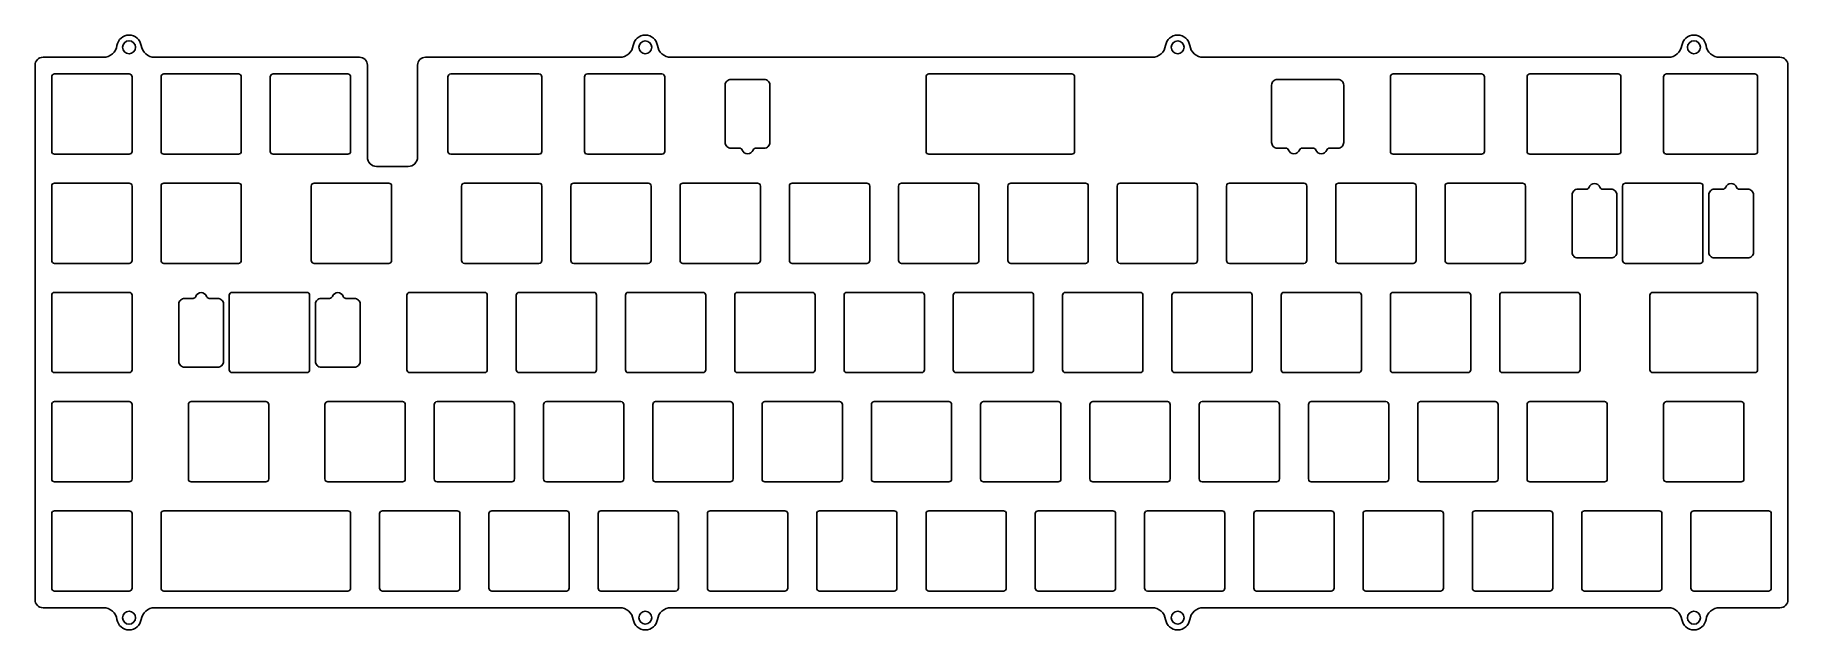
# Model space of a CAD drawing. Header units: millimetres. Extents: x -153 to 153, y -52 to 52.
import ezdxf

# ---------------------------------------------------------------- set-up
doc = ezdxf.new("R2010")
doc.units = ezdxf.units.MM
doc.layers.get('0').update_dxf_attribs({"linetype": 'CONTINUOUS'})

msp = doc.modelspace()

# ---------------------------------------------------------------- linework, layer by layer
for points in [[(50.86, 48.01), (131.94, 48.01, 0.373966), (134.29, 50.05, -0.869539), (138.51, 50.05, 0.373966), (140.86, 48.01), (151.4, 48.01, -0.414214), (152.79, 46.62), (152.79, -46.63, -0.414214), (151.4, -48.01), (140.86, -48.01, 0.373966), (138.51, -50.05, -0.869539), (134.29, -50.05, 0.373966), (131.94, -48.01), (50.86, -48.01, 0.373966), (48.51, -50.05, -0.869539), (44.29, -50.05, 0.373966), (41.94, -48.01), (-41.94, -48.01, 0.373966), (-44.29, -50.05, -0.869539), (-48.51, -50.05, 0.373966), (-50.86, -48.01), (-131.94, -48.01, 0.373966), (-134.29, -50.05, -0.869539), (-138.51, -50.05, 0.373966), (-140.86, -48.01), (-151.4, -48.01, -0.414214), (-152.79, -46.63), (-152.79, 46.62, -0.414214), (-151.4, 48.01), (-140.86, 48.01, 0.373966), (-138.51, 50.05, -0.869539), (-134.29, 50.05, 0.373966), (-131.94, 48.01), (-96.25, 48.01, -0.414214), (-94.86, 46.62), (-94.86, 30.58, 0.414214), (-93.25, 28.96), (-87.72, 28.96, 0.414214), (-86.11, 30.58), (-86.11, 46.62, -0.414214), (-84.72, 48.01), (-50.86, 48.01, 0.373966), (-48.51, 50.05, -0.869539), (-44.29, 50.05, 0.373966), (-41.94, 48.01), (41.94, 48.01, 0.373966), (44.29, 50.05, -0.869539), (48.51, 50.05, 0.373966)], [(-149.38, 31.1), (-136.38, 31.1, 0.414214), (-135.88, 31.6), (-135.88, 44.6, 0.414214), (-136.38, 45.1), (-149.38, 45.1, 0.414214), (-149.88, 44.6), (-149.88, 31.6, 0.414214)], [(-130.33, 31.1), (-117.33, 31.1, 0.414214), (-116.83, 31.6), (-116.83, 44.6, 0.414214), (-117.33, 45.1), (-130.33, 45.1, 0.414214), (-130.83, 44.6), (-130.83, 31.6, 0.414214)], [(-111.28, 31.1), (-98.28, 31.1, 0.414214), (-97.78, 31.6), (-97.78, 44.6, 0.414214), (-98.28, 45.1), (-111.28, 45.1, 0.414214), (-111.78, 44.6), (-111.78, 31.6, 0.414214)], [(-80.32, 31.1), (-64.94, 31.1, 0.414214), (-64.44, 31.6), (-64.44, 44.6, 0.414214), (-64.94, 45.1), (-80.32, 45.1, 0.414214), (-80.82, 44.6), (-80.82, 31.6, 0.414214)], [(-56.51, 31.1), (-43.51, 31.1, 0.414214), (-43.01, 31.6), (-43.01, 44.6, 0.414214), (-43.51, 45.1), (-56.51, 45.1, 0.414214), (-57.01, 44.6), (-57.01, 31.6, 0.414214)], [(-29.99, 32.15, -0.317837), (-29.52, 31.82, 0.707107), (-27.63, 31.82, -0.317837), (-27.16, 32.15), (-25.68, 32.15, 0.414214), (-24.68, 33.15), (-24.68, 43.15, 0.414214), (-25.68, 44.15), (-31.48, 44.15, 0.414214), (-32.48, 43.15), (-32.48, 33.15, 0.414214), (-31.48, 32.15)], [(27.93, 45.1), (3.03, 45.1, 0.414214), (2.53, 44.6), (2.53, 31.6, 0.414214), (3.03, 31.1), (27.93, 31.1, 0.414214), (28.43, 31.6), (28.43, 44.6, 0.414214)], [(74.34, 44.15), (63.77, 44.15, 0.414214), (62.77, 43.15), (62.77, 33.15, 0.414214), (63.77, 32.15), (65.26, 32.15, -0.317837), (65.73, 31.82, 0.707107), (67.62, 31.82, -0.317837), (68.09, 32.15), (70.02, 32.15, -0.317837), (70.49, 31.82, 0.707107), (72.38, 31.82, -0.317837), (72.85, 32.15), (74.34, 32.15, 0.414214), (75.34, 33.15), (75.34, 43.15, 0.414214)], [(99.37, 45.1), (83.99, 45.1, 0.414214), (83.49, 44.6), (83.49, 31.6, 0.414214), (83.99, 31.1), (99.37, 31.1, 0.414214), (99.87, 31.6), (99.87, 44.6, 0.414214)], [(107.8, 31.1), (123.18, 31.1, 0.414214), (123.68, 31.6), (123.68, 44.6, 0.414214), (123.18, 45.1), (107.8, 45.1, 0.414214), (107.3, 44.6), (107.3, 31.6, 0.414214)], [(146.99, 45.1), (131.61, 45.1, 0.414214), (131.11, 44.6), (131.11, 31.6, 0.414214), (131.61, 31.1), (146.99, 31.1, 0.414214), (147.49, 31.6), (147.49, 44.6, 0.414214)], [(-149.38, 12.05), (-136.38, 12.05, 0.414214), (-135.88, 12.55), (-135.88, 25.55, 0.414214), (-136.38, 26.05), (-149.38, 26.05, 0.414214), (-149.88, 25.55), (-149.88, 12.55, 0.414214)], [(-130.33, 12.05), (-117.33, 12.05, 0.414214), (-116.83, 12.55), (-116.83, 25.55, 0.414214), (-117.33, 26.05), (-130.33, 26.05, 0.414214), (-130.83, 25.55), (-130.83, 12.55, 0.414214)], [(-104.13, 12.05), (-91.13, 12.05, 0.414214), (-90.63, 12.55), (-90.63, 25.55, 0.414214), (-91.13, 26.05), (-104.13, 26.05, 0.414214), (-104.63, 25.55), (-104.63, 12.55, 0.414214)], [(-77.94, 12.05), (-64.94, 12.05, 0.414214), (-64.44, 12.55), (-64.44, 25.55, 0.414214), (-64.94, 26.05), (-77.94, 26.05, 0.414214), (-78.44, 25.55), (-78.44, 12.55, 0.414214)], [(-58.89, 12.05), (-45.89, 12.05, 0.414214), (-45.39, 12.55), (-45.39, 25.55, 0.414214), (-45.89, 26.05), (-58.89, 26.05, 0.414214), (-59.39, 25.55), (-59.39, 12.55, 0.414214)], [(-39.84, 12.05), (-26.84, 12.05, 0.414214), (-26.34, 12.55), (-26.34, 25.55, 0.414214), (-26.84, 26.05), (-39.84, 26.05, 0.414214), (-40.34, 25.55), (-40.34, 12.55, 0.414214)], [(-20.79, 12.05), (-7.79, 12.05, 0.414214), (-7.29, 12.55), (-7.29, 25.55, 0.414214), (-7.79, 26.05), (-20.79, 26.05, 0.414214), (-21.29, 25.55), (-21.29, 12.55, 0.414214)], [(-1.74, 12.05), (11.26, 12.05, 0.414214), (11.76, 12.55), (11.76, 25.55, 0.414214), (11.26, 26.05), (-1.74, 26.05, 0.414214), (-2.24, 25.55), (-2.24, 12.55, 0.414214)], [(17.31, 12.05), (30.31, 12.05, 0.414214), (30.81, 12.55), (30.81, 25.55, 0.414214), (30.31, 26.05), (17.31, 26.05, 0.414214), (16.81, 25.55), (16.81, 12.55, 0.414214)], [(36.36, 12.05), (49.36, 12.05, 0.414214), (49.86, 12.55), (49.86, 25.55, 0.414214), (49.36, 26.05), (36.36, 26.05, 0.414214), (35.86, 25.55), (35.86, 12.55, 0.414214)], [(55.41, 12.05), (68.41, 12.05, 0.414214), (68.91, 12.55), (68.91, 25.55, 0.414214), (68.41, 26.05), (55.41, 26.05, 0.414214), (54.91, 25.55), (54.91, 12.55, 0.414214)], [(74.46, 12.05), (87.46, 12.05, 0.414214), (87.96, 12.55), (87.96, 25.55, 0.414214), (87.46, 26.05), (74.46, 26.05, 0.414214), (73.96, 25.55), (73.96, 12.55, 0.414214)], [(93.51, 12.05), (106.51, 12.05, 0.414214), (107.01, 12.55), (107.01, 25.55, 0.414214), (106.51, 26.05), (93.51, 26.05, 0.414214), (93.01, 25.55), (93.01, 12.55, 0.414214)], [(118.12, 25.33, -0.317837), (117.65, 25), (116.16, 25, 0.414214), (115.16, 24), (115.16, 14, 0.414214), (116.16, 13), (121.96, 13, 0.414214), (122.96, 14), (122.96, 24, 0.414214), (121.96, 25), (120.48, 25, -0.317837), (120.01, 25.33, 0.707107)], [(137.97, 12.55), (137.97, 25.55, 0.414214), (137.47, 26.05), (124.47, 26.05, 0.414214), (123.97, 25.55), (123.97, 12.55, 0.414214), (124.47, 12.05), (137.47, 12.05, 0.414214)], [(144.29, 25, -0.317837), (143.82, 25.33, 0.707107), (141.93, 25.33, -0.317837), (141.46, 25), (139.97, 25, 0.414214), (138.98, 24), (138.98, 14, 0.414214), (139.97, 13), (145.78, 13, 0.414214), (146.78, 14), (146.78, 24, 0.414214), (145.78, 25)], [(-149.38, -7), (-136.38, -7, 0.414214), (-135.88, -6.5), (-135.88, 6.5, 0.414214), (-136.38, 7), (-149.38, 7, 0.414214), (-149.88, 6.5), (-149.88, -6.5, 0.414214)], [(-124.77, 6.28, -0.317837), (-125.24, 5.95), (-126.72, 5.95, 0.414214), (-127.73, 4.95), (-127.73, -5.05, 0.414214), (-126.72, -6.05), (-120.93, -6.05, 0.414214), (-119.93, -5.05), (-119.93, 4.95, 0.414214), (-120.93, 5.95), (-122.41, 5.95, -0.317837), (-122.88, 6.28, 0.707107)], [(-104.92, -6.5), (-104.92, 6.5, 0.414214), (-105.42, 7), (-118.42, 7, 0.414214), (-118.92, 6.5), (-118.92, -6.5, 0.414214), (-118.42, -7), (-105.42, -7, 0.414214)], [(-98.6, 5.95, -0.317837), (-99.07, 6.28, 0.707107), (-100.96, 6.28, -0.317837), (-101.43, 5.95), (-102.91, 5.95, 0.414214), (-103.91, 4.95), (-103.91, -5.05, 0.414214), (-102.91, -6.05), (-97.11, -6.05, 0.414214), (-96.11, -5.05), (-96.11, 4.95, 0.414214), (-97.11, 5.95)], [(-87.46, -7), (-74.46, -7, 0.414214), (-73.96, -6.5), (-73.96, 6.5, 0.414214), (-74.46, 7), (-87.46, 7, 0.414214), (-87.96, 6.5), (-87.96, -6.5, 0.414214)], [(-68.41, -7), (-55.41, -7, 0.414214), (-54.91, -6.5), (-54.91, 6.5, 0.414214), (-55.41, 7), (-68.41, 7, 0.414214), (-68.91, 6.5), (-68.91, -6.5, 0.414214)], [(-49.36, -7), (-36.36, -7, 0.414214), (-35.86, -6.5), (-35.86, 6.5, 0.414214), (-36.36, 7), (-49.36, 7, 0.414214), (-49.86, 6.5), (-49.86, -6.5, 0.414214)], [(-30.31, -7), (-17.31, -7, 0.414214), (-16.81, -6.5), (-16.81, 6.5, 0.414214), (-17.31, 7), (-30.31, 7, 0.414214), (-30.81, 6.5), (-30.81, -6.5, 0.414214)], [(-11.26, -7), (1.74, -7, 0.414214), (2.24, -6.5), (2.24, 6.5, 0.414214), (1.74, 7), (-11.26, 7, 0.414214), (-11.76, 6.5), (-11.76, -6.5, 0.414214)], [(7.79, -7), (20.79, -7, 0.414214), (21.29, -6.5), (21.29, 6.5, 0.414214), (20.79, 7), (7.79, 7, 0.414214), (7.29, 6.5), (7.29, -6.5, 0.414214)], [(26.84, -7), (39.84, -7, 0.414214), (40.34, -6.5), (40.34, 6.5, 0.414214), (39.84, 7), (26.84, 7, 0.414214), (26.34, 6.5), (26.34, -6.5, 0.414214)], [(45.89, -7), (58.89, -7, 0.414214), (59.39, -6.5), (59.39, 6.5, 0.414214), (58.89, 7), (45.89, 7, 0.414214), (45.39, 6.5), (45.39, -6.5, 0.414214)], [(64.94, -7), (77.94, -7, 0.414214), (78.44, -6.5), (78.44, 6.5, 0.414214), (77.94, 7), (64.94, 7, 0.414214), (64.44, 6.5), (64.44, -6.5, 0.414214)], [(83.99, -7), (96.99, -7, 0.414214), (97.49, -6.5), (97.49, 6.5, 0.414214), (96.99, 7), (83.99, 7, 0.414214), (83.49, 6.5), (83.49, -6.5, 0.414214)], [(103.04, -7), (116.04, -7, 0.414214), (116.54, -6.5), (116.54, 6.5, 0.414214), (116.04, 7), (103.04, 7, 0.414214), (102.54, 6.5), (102.54, -6.5, 0.414214)], [(129.23, -7), (146.99, -7, 0.414214), (147.49, -6.5), (147.49, 6.5, 0.414214), (146.99, 7), (129.23, 7, 0.414214), (128.73, 6.5), (128.73, -6.5, 0.414214)], [(-149.38, -26.05), (-136.38, -26.05, 0.414214), (-135.88, -25.55), (-135.88, -12.55, 0.414214), (-136.38, -12.05), (-149.38, -12.05, 0.414214), (-149.88, -12.55), (-149.88, -25.55, 0.414214)], [(-125.56, -26.05), (-112.56, -26.05, 0.414214), (-112.06, -25.55), (-112.06, -12.55, 0.414214), (-112.56, -12.05), (-125.56, -12.05, 0.414214), (-126.06, -12.55), (-126.06, -25.55, 0.414214)], [(-101.75, -26.05), (-88.75, -26.05, 0.414214), (-88.25, -25.55), (-88.25, -12.55, 0.414214), (-88.75, -12.05), (-101.75, -12.05, 0.414214), (-102.25, -12.55), (-102.25, -25.55, 0.414214)], [(-82.7, -26.05), (-69.7, -26.05, 0.414214), (-69.2, -25.55), (-69.2, -12.55, 0.414214), (-69.7, -12.05), (-82.7, -12.05, 0.414214), (-83.2, -12.55), (-83.2, -25.55, 0.414214)], [(-63.65, -26.05), (-50.65, -26.05, 0.414214), (-50.15, -25.55), (-50.15, -12.55, 0.414214), (-50.65, -12.05), (-63.65, -12.05, 0.414214), (-64.15, -12.55), (-64.15, -25.55, 0.414214)], [(-44.6, -26.05), (-31.6, -26.05, 0.414214), (-31.1, -25.55), (-31.1, -12.55, 0.414214), (-31.6, -12.05), (-44.6, -12.05, 0.414214), (-45.1, -12.55), (-45.1, -25.55, 0.414214)], [(-25.55, -26.05), (-12.55, -26.05, 0.414214), (-12.05, -25.55), (-12.05, -12.55, 0.414214), (-12.55, -12.05), (-25.55, -12.05, 0.414214), (-26.05, -12.55), (-26.05, -25.55, 0.414214)], [(-6.5, -26.05), (6.5, -26.05, 0.414214), (7, -25.55), (7, -12.55, 0.414214), (6.5, -12.05), (-6.5, -12.05, 0.414214), (-7, -12.55), (-7, -25.55, 0.414214)], [(12.55, -26.05), (25.55, -26.05, 0.414214), (26.05, -25.55), (26.05, -12.55, 0.414214), (25.55, -12.05), (12.55, -12.05, 0.414214), (12.05, -12.55), (12.05, -25.55, 0.414214)], [(31.6, -26.05), (44.6, -26.05, 0.414214), (45.1, -25.55), (45.1, -12.55, 0.414214), (44.6, -12.05), (31.6, -12.05, 0.414214), (31.1, -12.55), (31.1, -25.55, 0.414214)], [(50.65, -26.05), (63.65, -26.05, 0.414214), (64.15, -25.55), (64.15, -12.55, 0.414214), (63.65, -12.05), (50.65, -12.05, 0.414214), (50.15, -12.55), (50.15, -25.55, 0.414214)], [(69.7, -26.05), (82.7, -26.05, 0.414214), (83.2, -25.55), (83.2, -12.55, 0.414214), (82.7, -12.05), (69.7, -12.05, 0.414214), (69.2, -12.55), (69.2, -25.55, 0.414214)], [(88.75, -26.05), (101.75, -26.05, 0.414214), (102.25, -25.55), (102.25, -12.55, 0.414214), (101.75, -12.05), (88.75, -12.05, 0.414214), (88.25, -12.55), (88.25, -25.55, 0.414214)], [(107.8, -26.05), (120.8, -26.05, 0.414214), (121.3, -25.55), (121.3, -12.55, 0.414214), (120.8, -12.05), (107.8, -12.05, 0.414214), (107.3, -12.55), (107.3, -25.55, 0.414214)], [(131.61, -26.05), (144.61, -26.05, 0.414214), (145.11, -25.55), (145.11, -12.55, 0.414214), (144.61, -12.05), (131.61, -12.05, 0.414214), (131.11, -12.55), (131.11, -25.55, 0.414214)], [(-149.38, -45.1), (-136.38, -45.1, 0.414214), (-135.88, -44.6), (-135.88, -31.6, 0.414214), (-136.38, -31.1), (-149.38, -31.1, 0.414214), (-149.88, -31.6), (-149.88, -44.6, 0.414214)], [(-98.28, -31.1), (-130.33, -31.1, 0.414214), (-130.83, -31.6), (-130.83, -44.6, 0.414214), (-130.33, -45.1), (-98.28, -45.1, 0.414214), (-97.78, -44.6), (-97.78, -31.6, 0.414214)], [(-92.22, -45.1), (-79.22, -45.1, 0.414214), (-78.72, -44.6), (-78.72, -31.6, 0.414214), (-79.22, -31.1), (-92.22, -31.1, 0.414214), (-92.73, -31.6), (-92.73, -44.6, 0.414214)], [(-73.17, -45.1), (-60.17, -45.1, 0.414214), (-59.68, -44.6), (-59.68, -31.6, 0.414214), (-60.17, -31.1), (-73.17, -31.1, 0.414214), (-73.67, -31.6), (-73.67, -44.6, 0.414214)], [(-54.13, -45.1), (-41.12, -45.1, 0.414214), (-40.62, -44.6), (-40.62, -31.6, 0.414214), (-41.12, -31.1), (-54.13, -31.1, 0.414214), (-54.62, -31.6), (-54.62, -44.6, 0.414214)], [(-35.08, -45.1), (-22.07, -45.1, 0.414214), (-21.58, -44.6), (-21.58, -31.6, 0.414214), (-22.07, -31.1), (-35.08, -31.1, 0.414214), (-35.58, -31.6), (-35.58, -44.6, 0.414214)], [(-16.02, -45.1), (-3.03, -45.1, 0.414214), (-2.53, -44.6), (-2.53, -31.6, 0.414214), (-3.03, -31.1), (-16.02, -31.1, 0.414214), (-16.53, -31.6), (-16.53, -44.6, 0.414214)], [(3.03, -45.1), (16.02, -45.1, 0.414214), (16.52, -44.6), (16.52, -31.6, 0.414214), (16.02, -31.1), (3.03, -31.1, 0.414214), (2.53, -31.6), (2.53, -44.6, 0.414214)], [(22.07, -45.1), (35.08, -45.1, 0.414214), (35.58, -44.6), (35.58, -31.6, 0.414214), (35.08, -31.1), (22.07, -31.1, 0.414214), (21.58, -31.6), (21.58, -44.6, 0.414214)], [(41.12, -45.1), (54.13, -45.1, 0.414214), (54.62, -44.6), (54.62, -31.6, 0.414214), (54.13, -31.1), (41.12, -31.1, 0.414214), (40.62, -31.6), (40.62, -44.6, 0.414214)], [(60.17, -45.1), (73.17, -45.1, 0.414214), (73.67, -44.6), (73.67, -31.6, 0.414214), (73.17, -31.1), (60.17, -31.1, 0.414214), (59.68, -31.6), (59.68, -44.6, 0.414214)], [(79.22, -45.1), (92.22, -45.1, 0.414214), (92.72, -44.6), (92.72, -31.6, 0.414214), (92.22, -31.1), (79.22, -31.1, 0.414214), (78.72, -31.6), (78.72, -44.6, 0.414214)], [(98.28, -45.1), (111.28, -45.1, 0.414214), (111.78, -44.6), (111.78, -31.6, 0.414214), (111.28, -31.1), (98.28, -31.1, 0.414214), (97.78, -31.6), (97.78, -44.6, 0.414214)], [(117.33, -45.1), (130.32, -45.1, 0.414214), (130.82, -44.6), (130.82, -31.6, 0.414214), (130.32, -31.1), (117.33, -31.1, 0.414214), (116.83, -31.6), (116.83, -44.6, 0.414214)], [(136.38, -45.1), (149.38, -45.1, 0.414214), (149.88, -44.6), (149.88, -31.6, 0.414214), (149.38, -31.1), (136.38, -31.1, 0.414214), (135.88, -31.6), (135.88, -44.6, 0.414214)]]:
    msp.add_lwpolyline(points, format="xyb", close=True)
for centre, radius in [((-136.4, 49.75), 1.13), ((-46.4, 49.75), 1.12), ((46.4, 49.75), 1.12), ((136.4, 49.75), 1.13), ((-136.4, -49.75), 1.13), ((-46.4, -49.75), 1.12), ((46.4, -49.75), 1.12), ((136.4, -49.75), 1.13)]:
    msp.add_circle(centre, radius)

doc.saveas('drawing.dxf')
